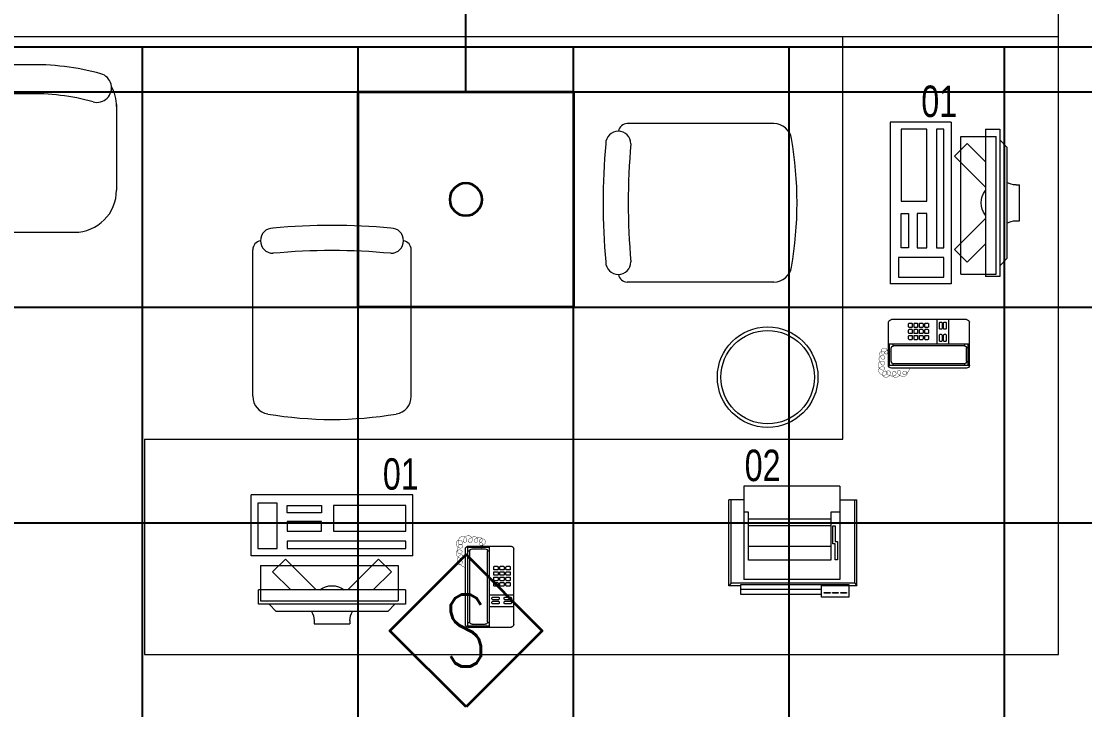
# Model space of a CAD drawing. Header units: inches. Extents: x -12418 to 57169, y -29325 to 19878.
# Drawn here: x 26662 to 29623, y -4720 to -2804 of the extents above; entities that cross this region are included whole.
import ezdxf
from ezdxf.enums import TextEntityAlignment as Align

# ---------------------------------------------------------------- set-up
doc = ezdxf.new("R2010")
doc.units = ezdxf.units.IN
doc.header["$LTSCALE"] = 25
doc.header["$MEASUREMENT"] = 0
doc.header["$PDMODE"] = 3
doc.layers.get('0').update_dxf_attribs({"color": 8})
doc.layers.get('Defpoints').update_dxf_attribs({"color": 8})
for name, color, linetype, lineweight in [('00-Ground Floor$0$72_EGR_EQP_TAG', 142, 'Continuous', 5), ('00-Ground Floor$0$LOADING', 253, 'Continuous', 5), ('00-Ground Floor$0$Walls', 251, 'Continuous', 5), ('E-DIM', 6, 'Continuous', 18), ('E-LITE-CIRC-NUMB', 6, 'Continuous', 25), ('E-LITE-CLNG', 150, 'Continuous', 35), ('E-LITE-CTRL', 6, 'Continuous', 25), ('F-ALRM-CLNG @ 100', 33, 'Continuous', 35)]:
    doc.layers.add(name, color=color, linetype=linetype, lineweight=lineweight)
doc.layers.add('00-Ground Floor$0$False Ceiling', color=251, linetype='Continuous')
doc.styles.add('00-Ground Floor$0$Standard', font='arial.ttf')
doc.styles.add('00-Ground Floor$0$X3G_ENTITY_257CFD', font='swisscl.ttf', dxfattribs={"height": 200})
doc.styles.add('DC_Simplex', font='SIMPLEX.shx', dxfattribs={"width": 0.7})
doc.styles.get("Standard").update_dxf_attribs({"font": 'arial.ttf'})
doc.dimstyles.get("Standard").update_dxf_attribs({"dimtxt": 150, "dimasz": 150, "dimexe": 0.18, "dimexo": 0.0625, "dimgap": 1, "dimtad": 1, "dimdec": 0, "dimlfac": 0.1, "dimzin": 0, "dimdsep": 46, "dimtxsty": 'Standard', "dimcen": 0.09, "dimclrd": 256, "dimclrt": 7, "dimadec": 0, "dimazin": 0, "dimtfac": 1, "dimtdec": 0, "dimtofl": 0, "dimtmove": 0, "dimatfit": 3, "dimfxl": 1, "dimtolj": 1, "dimtzin": 0, "dimarcsym": 0})

# ---------------------------------------------------------------- blocks, each defined once
blk = doc.blocks.new('00-Ground Floor$0$GF21021-P')
for p, q in [((-0.2207, 0.4756), (-0.2207, 0.0675)), ((0.2205, 0.4756), (0.2205, 0.0675))]:
    blk.add_line(p, q)
for centre, radius, start, end in [((-0.0001, -0.5295), 1.0695, 80.3671, 99.6329), ((-0.1707, 0.4756), 0.05, 99.6329, 180), ((0.1705, 0.4756), 0.05, 0, 80.3671), ((-0.1957, 0.0675), 0.025, 180, 261.4721), ((-0.1643, 0.0425), 0.0351, 90, 270), ((0, 1.8467), 1.7767, 264.6946, 275.3053), ((0.1641, 0.0425), 0.0351, 270, 90), ((0.1955, 0.0675), 0.025, 278.5279, 0), ((0, 1.8314), 1.8314, 264.8532, 275.147)]:
    blk.add_arc(centre, radius, start, end)
blk = doc.blocks.new('00-Ground Floor$0$DM20079-P')
at = {"color": 0}
for p, q in [((-0.0686, 0.217), (-0.0686, 0.008)), ((-0.0616, 0.225), (0.0594, 0.225)), ((-0.0616, 0.225), (-0.0616, 0)), ((-0.0616, 0.222), (-0.0016, 0.222)), ((-0.0616, 0.212), (-0.0565, 0.212)), ((-0.0566, 0.2105), (-0.0566, 0.0145)), ((-0.0496, 0.2175), (-0.0136, 0.2175)), ((-0.0068, 0.212), (-0.0016, 0.212)), ((-0.0066, 0.2105), (-0.0066, 0.0145)), ((-0.0016, 0.225), (-0.0016, 0)), ((0.0664, 0.217), (0.0664, 0.008)), ((-0.0016, 0.1675), (0.0664, 0.1675)), ((-0.0016, 0.135), (0.0664, 0.135)), ((-0.0616, 0.013), (-0.0565, 0.013)), ((-0.0616, 0.003), (-0.0016, 0.003)), ((-0.0594, 0), (0.0594, 0)), ((-0.0496, 0.0075), (-0.0136, 0.0075)), ((-0.0068, 0.013), (-0.0016, 0.013))]:
    blk.add_line(p, q, dxfattribs=at)
for points in [[(0.0074, 0.1605, 0.414214), (0.0054, 0.1585), (0.0054, 0.1555, 0.414214), (0.0074, 0.1535), (0.0234, 0.1535, 0.414214), (0.0254, 0.1555), (0.0254, 0.1585, 0.414214), (0.0234, 0.1605)], [(0.0234, 0.142, 0.414214), (0.0254, 0.144), (0.0254, 0.147, 0.414214), (0.0234, 0.149), (0.0074, 0.149, 0.414214), (0.0054, 0.147), (0.0054, 0.144, 0.414214), (0.0074, 0.142)], [(0.0574, 0.1535, 0.414214), (0.0594, 0.1555), (0.0594, 0.1585, 0.414214), (0.0574, 0.1605), (0.0414, 0.1605, 0.414214), (0.0394, 0.1585), (0.0394, 0.1555, 0.414214), (0.0414, 0.1535)], [(0.0574, 0.142, 0.414214), (0.0594, 0.144), (0.0594, 0.147, 0.414214), (0.0574, 0.149), (0.0414, 0.149, 0.414214), (0.0394, 0.147), (0.0394, 0.144, 0.414214), (0.0414, 0.142)], [(0.0104, 0.103, 0.414214), (0.0124, 0.101), (0.0204, 0.101, 0.414214), (0.0224, 0.103), (0.0224, 0.109, 0.414214), (0.0204, 0.111), (0.0124, 0.111, 0.414214), (0.0104, 0.109)], [(0.0104, 0.088, 0.414214), (0.0124, 0.086), (0.0204, 0.086, 0.414214), (0.0224, 0.088), (0.0224, 0.094, 0.414214), (0.0204, 0.096), (0.0124, 0.096, 0.414214), (0.0104, 0.094)], [(0.0274, 0.103, 0.414214), (0.0294, 0.101), (0.0374, 0.101, 0.414214), (0.0394, 0.103), (0.0394, 0.109, 0.414214), (0.0374, 0.111), (0.0294, 0.111, 0.414214), (0.0274, 0.109)], [(0.0274, 0.088, 0.414214), (0.0294, 0.086), (0.0374, 0.086, 0.414214), (0.0394, 0.088), (0.0394, 0.094, 0.414214), (0.0374, 0.096), (0.0294, 0.096, 0.414214), (0.0274, 0.094)], [(0.0444, 0.103, 0.414214), (0.0464, 0.101), (0.0544, 0.101, 0.414214), (0.0564, 0.103), (0.0564, 0.109, 0.414214), (0.0544, 0.111), (0.0464, 0.111, 0.414214), (0.0444, 0.109)], [(0.0444, 0.088, 0.414214), (0.0464, 0.086), (0.0544, 0.086, 0.414214), (0.0564, 0.088), (0.0564, 0.094, 0.414214), (0.0544, 0.096), (0.0464, 0.096, 0.414214), (0.0444, 0.094)], [(0.0104, 0.073, 0.414214), (0.0124, 0.071), (0.0204, 0.071, 0.414214), (0.0224, 0.073), (0.0224, 0.079, 0.414214), (0.0204, 0.081), (0.0124, 0.081, 0.414214), (0.0104, 0.079)], [(0.0104, 0.058, 0.414214), (0.0124, 0.056), (0.0204, 0.056, 0.414214), (0.0224, 0.058), (0.0224, 0.064, 0.414214), (0.0204, 0.066), (0.0124, 0.066, 0.414214), (0.0104, 0.064)], [(0.0274, 0.073, 0.414214), (0.0294, 0.071), (0.0374, 0.071, 0.414214), (0.0394, 0.073), (0.0394, 0.079, 0.414214), (0.0374, 0.081), (0.0294, 0.081, 0.414214), (0.0274, 0.079)], [(0.0274, 0.058, 0.414214), (0.0294, 0.056), (0.0374, 0.056, 0.414214), (0.0394, 0.058), (0.0394, 0.064, 0.414214), (0.0374, 0.066), (0.0294, 0.066, 0.414214), (0.0274, 0.064)], [(0.0444, 0.073, 0.414214), (0.0464, 0.071), (0.0544, 0.071, 0.414214), (0.0564, 0.073), (0.0564, 0.079, 0.414214), (0.0544, 0.081), (0.0464, 0.081, 0.414214), (0.0444, 0.079)], [(0.0444, 0.058, 0.414214), (0.0464, 0.056), (0.0544, 0.056, 0.414214), (0.0564, 0.058), (0.0564, 0.064, 0.414214), (0.0544, 0.066), (0.0464, 0.066, 0.414214), (0.0444, 0.064)]]:
    blk.add_lwpolyline(points, format="xyb", close=True, dxfattribs=at)
at = {"color": 0, "const_width": 0.001}
blk.add_lwpolyline([(-0.0686, 0.059, 0.184574), (-0.0861, 0.0478, 1.44364), (-0.0769, 0.0452, 0.837915), (-0.0907, 0.0465, 0.30536), (-0.0835, 0.0248, 1.584726), (-0.0815, 0.034, 0.253153), (-0.094, 0.0228, 0.874198), (-0.0776, 0.0142, 0.915253), (-0.0897, 0.0168, 0.223821), (-0.0874, -0.0011, 1.703343), (-0.0796, 0.005, 0.588962), (-0.0934, -0.0114, 0.717795), (-0.0769, -0.0108, 0.983104), (-0.0875, -0.0075, 0.326362), (-0.0815, -0.0259, 0.758716), (-0.0657, -0.0134, 0.906186), (-0.0743, -0.016, 0.189488), (-0.067, -0.0272, 0.7948), (-0.0506, -0.0127, 1.223996), (-0.0585, -0.0193, 0.072149), (-0.0473, -0.0259, 0.645886), (-0.0341, -0.0134, 1.366917), (-0.042, -0.0193, 0.078415), (-0.0315, -0.0246, 0.723006), (-0.0229, -0.0127, 1.105484), (-0.0289, -0.018, 0.327892), (-0.017, -0.0193, 0.446638), (-0.0144, -0.0068, 0.327263), (-0.0269, -0.0029, 1.240441), (-0.0229, -0.0094, 0.611307), (-0.0278, 0.0075)], format="xyb", dxfattribs=at)
at = {"color": 0}
for centre, radius, start, end in [((-0.0605, 0.217), 0.00813, 97.9633, 179.6649), ((-0.0496, 0.2105), 0.007, 90, 180), ((-0.0136, 0.2105), 0.007, 0, 90), ((0.0582, 0.217), 0.00813, 0.3351, 82.0367), ((-0.0605, 0.008), 0.00813, 180.3351, 277.9633), ((-0.0496, 0.0145), 0.007, 180, 270), ((-0.0136, 0.0145), 0.007, 270, 0), ((0.0582, 0.008), 0.00813, 277.9633, 359.6649)]:
    blk.add_arc(centre, radius, start, end, dxfattribs=at)
blk = doc.blocks.new('00-Ground Floor$0$ITCWLS1-P')
at = {"layer": '00-Ground Floor$0$LOADING'}
for p, q in [((-0.17, 0.45), (-0.17, 0)), ((-0.17, 0.45), (0, 0.45)), ((0, 0.45), (0, 0)), ((-0.2651, 0.43, 0), (-0.3051, 0.43, 0)), ((-0.3051, 0.43, 0), (-0.3051, 0.02, 0)), ((-0.2651, 0.43, 0), (-0.2651, 0.02, 0)), ((-0.1496, 0.4305), (-0.1291, 0.4305)), ((-0.1291, 0.4305), (-0.1291, 0.4089)), ((-0.3251, 0.38, 0), (-0.3051, 0.4, 0)), ((-0.197, 0.4094), (-0.295, 0.4094)), ((-0.295, 0.0264), (-0.295, 0.4094)), ((-0.197, 0.0264), (-0.197, 0.4094)), ((-0.3251, 0.38, 0), (-0.3251, 0.07, 0)), ((-0.3503, 0.275), (-0.3596, 0.275)), ((-0.3596, 0.175), (-0.3596, 0.275)), ((-0.3503, 0.175), (-0.3596, 0.175)), ((-0.3251, 0.07, 0), (-0.3051, 0.05, 0)), ((-0.3051, 0.02, 0), (-0.2651, 0.02, 0)), ((-0.197, 0.0264), (-0.295, 0.0264)), ((-0.17, 0), (0, 0))]:
    blk.add_line(p, q, dxfattribs=at)
at = {"layer": '00-Ground Floor$0$LOADING', "extrusion": (2.48281e-10, 3.18408e-10, -1)}
for p, q in [((-0.2651, 0.3395), (-0.2144, 0.3902)), ((-0.1791, 0.3548), (-0.2144, 0.3902)), ((-0.2651, 0.2688), (-0.1791, 0.3548))]:
    blk.add_line(p, q, dxfattribs=at)
at = {"layer": '00-Ground Floor$0$LOADING', "extrusion": (2.48281e-10, -3.18408e-10, -1)}
for p, q in [((-0.2651, 0.1812), (-0.1791, 0.0952)), ((-0.2651, 0.1105), (-0.2144, 0.0598)), ((-0.1791, 0.0952), (-0.2144, 0.0598))]:
    blk.add_line(p, q, dxfattribs=at)
at = {"layer": '00-Ground Floor$0$LOADING'}
for points in [[(-0.1291, 0.4089), (-0.1291, 0.1), (-0.1496, 0.1), (-0.1496, 0.4305)], [(-0.1496, 0.1), (-0.1496, 0.1), (-0.1496, 0.1), (-0.1496, 0.1), (-0.1496, 0.1), (-0.1496, 0.1), (-0.1496, 0.1), (-0.1496, 0.1), (-0.1496, 0.1)], [(-0.1496, 0.1), (-0.1496, 0.1), (-0.1496, 0.1), (-0.1496, 0.1), (-0.1496, 0.1), (-0.1496, 0.1), (-0.1496, 0.1), (-0.1496, 0.1), (-0.1496, 0.1), (-0.1496, 0.1), (-0.1496, 0.1), (-0.1496, 0.1), (-0.1496, 0.1), (-0.1496, 0.1), (-0.1496, 0.1), (-0.1496, 0.1), (-0.1496, 0.1), (-0.1496, 0.1)], [(-0.1496, 0.1), (-0.1496, 0.1), (-0.1496, 0.1), (-0.1496, 0.1), (-0.1496, 0.1), (-0.1496, 0.1), (-0.1496, 0.1), (-0.1496, 0.1), (-0.1496, 0.1), (-0.1496, 0.1)], [(-0.1496, 0.1), (-0.1496, 0.1), (-0.1496, 0.1), (-0.1496, 0.1), (-0.1496, 0.1), (-0.1496, 0.1), (-0.1496, 0.1)], [(-0.1496, 0.1), (-0.1496, 0.1), (-0.1496, 0.1), (-0.1496, 0.1), (-0.1496, 0.1), (-0.1496, 0.1), (-0.1496, 0.1), (-0.1496, 0.1), (-0.1496, 0.1), (-0.1496, 0.1)], [(-0.1496, 0.1), (-0.1496, 0.1), (-0.1496, 0.1), (-0.1496, 0.1), (-0.1496, 0.1), (-0.1496, 0.1), (-0.1496, 0.1), (-0.1496, 0.1), (-0.1496, 0.1), (-0.1496, 0.1), (-0.1496, 0.1), (-0.1496, 0.1), (-0.1496, 0.1), (-0.1496, 0.1), (-0.1496, 0.1)], [(-0.1496, 0.1), (-0.1496, 0.1), (-0.1496, 0.1), (-0.1496, 0.1), (-0.1496, 0.1), (-0.1496, 0.1), (-0.1496, 0.1), (-0.1496, 0.1), (-0.1496, 0.1), (-0.1496, 0.1)], [(-0.1496, 0.1), (-0.1496, 0.1), (-0.1496, 0.1), (-0.1496, 0.1), (-0.1496, 0.1), (-0.1496, 0.1), (-0.1496, 0.1), (-0.1496, 0.1), (-0.1496, 0.1), (-0.1496, 0.1)], [(-0.1496, 0.1), (-0.1496, 0.1), (-0.1496, 0.1), (-0.1496, 0.1), (-0.1496, 0.1), (-0.1496, 0.1), (-0.1496, 0.1), (-0.1496, 0.1), (-0.1496, 0.1), (-0.1496, 0.1), (-0.1496, 0.1), (-0.1496, 0.1), (-0.1496, 0.1), (-0.1496, 0.1), (-0.1496, 0.1), (-0.1496, 0.1), (-0.1496, 0.1), (-0.1496, 0.1), (-0.1496, 0.1), (-0.1496, 0.1), (-0.1496, 0.1), (-0.1496, 0.1), (-0.1496, 0.1), (-0.1496, 0.1), (-0.1496, 0.1), (-0.1496, 0.1), (-0.1496, 0.1), (-0.1496, 0.1), (-0.1496, 0.1), (-0.1496, 0.1), (-0.1496, 0.1), (-0.1496, 0.1), (-0.1496, 0.1), (-0.1496, 0.1), (-0.1496, 0.1), (-0.1496, 0.1), (-0.1496, 0.1), (-0.1496, 0.1), (-0.1496, 0.1), (-0.1496, 0.1), (-0.1496, 0.1), (-0.1496, 0.1), (-0.1496, 0.1), (-0.1496, 0.1), (-0.1496, 0.1), (-0.1496, 0.1), (-0.1496, 0.1), (-0.1496, 0.1), (-0.1496, 0.1), (-0.1496, 0.1), (-0.1496, 0.1), (-0.1496, 0.1), (-0.1496, 0.1), (-0.1496, 0.1)], [(-0.1496, 0.1), (-0.1496, 0.1), (-0.1496, 0.1), (-0.1496, 0.1), (-0.1496, 0.1), (-0.1496, 0.1), (-0.1496, 0.1), (-0.1496, 0.1), (-0.1496, 0.1), (-0.1496, 0.1), (-0.1496, 0.1), (-0.1496, 0.1), (-0.1496, 0.1), (-0.1496, 0.1), (-0.1496, 0.1), (-0.1496, 0.1), (-0.1496, 0.1), (-0.1496, 0.1), (-0.1496, 0.1), (-0.1496, 0.1), (-0.1496, 0.1), (-0.1496, 0.1), (-0.1496, 0.1), (-0.1496, 0.1), (-0.1496, 0.1), (-0.1496, 0.1), (-0.1496, 0.1), (-0.1496, 0.1), (-0.1496, 0.1), (-0.1496, 0.1), (-0.1496, 0.1), (-0.1496, 0.1), (-0.1496, 0.1), (-0.1496, 0.1), (-0.1496, 0.1), (-0.1496, 0.1), (-0.1496, 0.1), (-0.1496, 0.1), (-0.1496, 0.1), (-0.1496, 0.1), (-0.1496, 0.1), (-0.1496, 0.1), (-0.1496, 0.1), (-0.1496, 0.1), (-0.1496, 0.1), (-0.1496, 0.1), (-0.1496, 0.1), (-0.1496, 0.1), (-0.1496, 0.1), (-0.1496, 0.1), (-0.1496, 0.1), (-0.1496, 0.1), (-0.1496, 0.1), (-0.1496, 0.1), (-0.1496, 0.1), (-0.1496, 0.1), (-0.1496, 0.1), (-0.1496, 0.1), (-0.1496, 0.1), (-0.1496, 0.1), (-0.1496, 0.1), (-0.1496, 0.1), (-0.1496, 0.1), (-0.1496, 0.1), (-0.1496, 0.1), (-0.1496, 0.1), (-0.1496, 0.1), (-0.1496, 0.1), (-0.1496, 0.1), (-0.1496, 0.1), (-0.1496, 0.1), (-0.1496, 0.1), (-0.1496, 0.1), (-0.1496, 0.1), (-0.1496, 0.1), (-0.1496, 0.1), (-0.1496, 0.1), (-0.1496, 0.1), (-0.1496, 0.1), (-0.1496, 0.1), (-0.1496, 0.1), (-0.1496, 0.1), (-0.1496, 0.1), (-0.1496, 0.1), (-0.1496, 0.1), (-0.1496, 0.1), (-0.1496, 0.1), (-0.1496, 0.1), (-0.1496, 0.1)], [(-0.1496, 0.1), (-0.1496, 0.1), (-0.1496, 0.1), (-0.1496, 0.1), (-0.1496, 0.1), (-0.1496, 0.1), (-0.1496, 0.1), (-0.1496, 0.1), (-0.1496, 0.1), (-0.1496, 0.1), (-0.1496, 0.1), (-0.1496, 0.1)], [(-0.1496, 0.1), (-0.1496, 0.1), (-0.1496, 0.1), (-0.1496, 0.1), (-0.1496, 0.1), (-0.1496, 0.1), (-0.1496, 0.1)], [(-0.1496, 0.1), (-0.1496, 0.1), (-0.1496, 0.1), (-0.1496, 0.1), (-0.1496, 0.1), (-0.1496, 0.1), (-0.1496, 0.1), (-0.1496, 0.1), (-0.1496, 0.1), (-0.1496, 0.1), (-0.1496, 0.1), (-0.1496, 0.1), (-0.1496, 0.1), (-0.1496, 0.1), (-0.1496, 0.1), (-0.1496, 0.1), (-0.1496, 0.1)], [(-0.1496, 0.1), (-0.1496, 0.1), (-0.1496, 0.1), (-0.1496, 0.1), (-0.1496, 0.1), (-0.1496, 0.1), (-0.1496, 0.1), (-0.1496, 0.1), (-0.1496, 0.1), (-0.1496, 0.1), (-0.1496, 0.1), (-0.1496, 0.1), (-0.1496, 0.1), (-0.1496, 0.1), (-0.1496, 0.1), (-0.1496, 0.1), (-0.1496, 0.1), (-0.1496, 0.1), (-0.1496, 0.1), (-0.1496, 0.1), (-0.1496, 0.1), (-0.1496, 0.1), (-0.1496, 0.1), (-0.1496, 0.1), (-0.1496, 0.1), (-0.1496, 0.1), (-0.1496, 0.1), (-0.1496, 0.1), (-0.1496, 0.1), (-0.1496, 0.1), (-0.1496, 0.1), (-0.1496, 0.1), (-0.1496, 0.1), (-0.1496, 0.1), (-0.1496, 0.1), (-0.1496, 0.1), (-0.1496, 0.1), (-0.1496, 0.1), (-0.1496, 0.1), (-0.1496, 0.1), (-0.1496, 0.1), (-0.1496, 0.1), (-0.1496, 0.1), (-0.1496, 0.1), (-0.1496, 0.1), (-0.1496, 0.1), (-0.1496, 0.1), (-0.1496, 0.1), (-0.1496, 0.1), (-0.1496, 0.1), (-0.1496, 0.1), (-0.1496, 0.1), (-0.1496, 0.1), (-0.1496, 0.1), (-0.1496, 0.1), (-0.1496, 0.1), (-0.1496, 0.1), (-0.1496, 0.1), (-0.1496, 0.1), (-0.1496, 0.1), (-0.1496, 0.1), (-0.1496, 0.1), (-0.1496, 0.1), (-0.1496, 0.1), (-0.1496, 0.1), (-0.1496, 0.1), (-0.1496, 0.1), (-0.1496, 0.1), (-0.1496, 0.1), (-0.1496, 0.1), (-0.1496, 0.1), (-0.1496, 0.1), (-0.1496, 0.1), (-0.1496, 0.1), (-0.1496, 0.1), (-0.1496, 0.1), (-0.1496, 0.1), (-0.1496, 0.1), (-0.1496, 0.1), (-0.1496, 0.1), (-0.1496, 0.1), (-0.1496, 0.1), (-0.1496, 0.1), (-0.1496, 0.1), (-0.1496, 0.1), (-0.1496, 0.1), (-0.1496, 0.1), (-0.1496, 0.1), (-0.1496, 0.1), (-0.1496, 0.1), (-0.1496, 0.1), (-0.1496, 0.1), (-0.1496, 0.1), (-0.1496, 0.1), (-0.1496, 0.1), (-0.1496, 0.1), (-0.1496, 0.1), (-0.1496, 0.1), (-0.1496, 0.1), (-0.1496, 0.1), (-0.1496, 0.1), (-0.1496, 0.1), (-0.1496, 0.1), (-0.1496, 0.1), (-0.1496, 0.1), (-0.1496, 0.1), (-0.1496, 0.1), (-0.1496, 0.1), (-0.1496, 0.1), (-0.1496, 0.1), (-0.1496, 0.1)], [(-0.1496, 0.1), (-0.1496, 0.1), (-0.1496, 0.1), (-0.1496, 0.1), (-0.1496, 0.1), (-0.1496, 0.1), (-0.1496, 0.1), (-0.1496, 0.1)]]:
    blk.add_lwpolyline(points, dxfattribs=at)
for points in [[(-0.1019, 0.4305), (-0.0304, 0.4305), (-0.0304, 0.2294), (-0.1019, 0.2294)], [(-0.1019, 0.1954), (-0.0747, 0.1954), (-0.0747, 0.1), (-0.1019, 0.1)], [(-0.0304, 0.1954), (-0.0508, 0.1954), (-0.0508, 0.1), (-0.0304, 0.1)], [(-0.1496, 0.1), (-0.1496, 0.1), (-0.1496, 0.1), (-0.1496, 0.1), (-0.1496, 0.1), (-0.1496, 0.1), (-0.1496, 0.1), (-0.1496, 0.1), (-0.1496, 0.1), (-0.1496, 0.1), (-0.1496, 0.1), (-0.1496, 0.1), (-0.1496, 0.1), (-0.1496, 0.1), (-0.1496, 0.1), (-0.1496, 0.1), (-0.1496, 0.1), (-0.1496, 0.1), (-0.1496, 0.1), (-0.1496, 0.1), (-0.1496, 0.1), (-0.1496, 0.1), (-0.1496, 0.1), (-0.1496, 0.1), (-0.1496, 0.1), (-0.1496, 0.1), (-0.1496, 0.1), (-0.1496, 0.1), (-0.1496, 0.1), (-0.1496, 0.1), (-0.1496, 0.1), (-0.1496, 0.1), (-0.1496, 0.1), (-0.1496, 0.1), (-0.1496, 0.1), (-0.1496, 0.1), (-0.1496, 0.1), (-0.1496, 0.1), (-0.1496, 0.1), (-0.1496, 0.1), (-0.1496, 0.1), (-0.1496, 0.1), (-0.1496, 0.1), (-0.1496, 0.1), (-0.1496, 0.1), (-0.1496, 0.1), (-0.1496, 0.1), (-0.1496, 0.1), (-0.1496, 0.1), (-0.1496, 0.1), (-0.1496, 0.1), (-0.1496, 0.1), (-0.1496, 0.1), (-0.1496, 0.1), (-0.1496, 0.1), (-0.1496, 0.1), (-0.1496, 0.1), (-0.1496, 0.1), (-0.1496, 0.1), (-0.1496, 0.1), (-0.1496, 0.1), (-0.1496, 0.1), (-0.1496, 0.1), (-0.1496, 0.1), (-0.1496, 0.1), (-0.1496, 0.1), (-0.1496, 0.1), (-0.1496, 0.1), (-0.1496, 0.1), (-0.1496, 0.1), (-0.1496, 0.1), (-0.1496, 0.1), (-0.1496, 0.1), (-0.1496, 0.1), (-0.1496, 0.1), (-0.1496, 0.1), (-0.1496, 0.1), (-0.1496, 0.1), (-0.1496, 0.1), (-0.1496, 0.1), (-0.1496, 0.1), (-0.1496, 0.1), (-0.1496, 0.1), (-0.1496, 0.1), (-0.1496, 0.1), (-0.1496, 0.1), (-0.1496, 0.1), (-0.1496, 0.1), (-0.1496, 0.1), (-0.1496, 0.1), (-0.1496, 0.1), (-0.1496, 0.1), (-0.1496, 0.1), (-0.1496, 0.1), (-0.1496, 0.1), (-0.1496, 0.1), (-0.1496, 0.1), (-0.1496, 0.1), (-0.1496, 0.1), (-0.1496, 0.1), (-0.1496, 0.1), (-0.1496, 0.1), (-0.1496, 0.1), (-0.1496, 0.1), (-0.1496, 0.1), (-0.1496, 0.1), (-0.1496, 0.1), (-0.1496, 0.1), (-0.1496, 0.1), (-0.1496, 0.1), (-0.1496, 0.1), (-0.1496, 0.1), (-0.1496, 0.1), (-0.1496, 0.1), (-0.1496, 0.1), (-0.1496, 0.1), (-0.1496, 0.1), (-0.1496, 0.1), (-0.1496, 0.1), (-0.1496, 0.1), (-0.1496, 0.1), (-0.1496, 0.1), (-0.1496, 0.1), (-0.1496, 0.1), (-0.1496, 0.1), (-0.1496, 0.1), (-0.1496, 0.1), (-0.1496, 0.1), (-0.1496, 0.1), (-0.1496, 0.1), (-0.1496, 0.1), (-0.1496, 0.1), (-0.1496, 0.1), (-0.1496, 0.1), (-0.1496, 0.1), (-0.1496, 0.1), (-0.1496, 0.1), (-0.1496, 0.1), (-0.1496, 0.1), (-0.1496, 0.1), (-0.1496, 0.1), (-0.1496, 0.1), (-0.1496, 0.1), (-0.1496, 0.1), (-0.1496, 0.1), (-0.1496, 0.1), (-0.1496, 0.1), (-0.1496, 0.1), (-0.1496, 0.1), (-0.1496, 0.1), (-0.1496, 0.1), (-0.1496, 0.1), (-0.1496, 0.1), (-0.1496, 0.1), (-0.1496, 0.1), (-0.1496, 0.1), (-0.1496, 0.1), (-0.1496, 0.1), (-0.1496, 0.1), (-0.1496, 0.1), (-0.1496, 0.1), (-0.1496, 0.1), (-0.1496, 0.1), (-0.1496, 0.1), (-0.1496, 0.1), (-0.1496, 0.1), (-0.1496, 0.1), (-0.1496, 0.1), (-0.1496, 0.1), (-0.1496, 0.1), (-0.1496, 0.1), (-0.1496, 0.1), (-0.1496, 0.1), (-0.1496, 0.1), (-0.1496, 0.1), (-0.1496, 0.1), (-0.1496, 0.1), (-0.1496, 0.1), (-0.1496, 0.1), (-0.1496, 0.1), (-0.1496, 0.1), (-0.1496, 0.1), (-0.1496, 0.1), (-0.1496, 0.1), (-0.1496, 0.1), (-0.1496, 0.1), (-0.1496, 0.1), (-0.1496, 0.1), (-0.1496, 0.1), (-0.1496, 0.1), (-0.1496, 0.1), (-0.1496, 0.1), (-0.1496, 0.1), (-0.1496, 0.1), (-0.1496, 0.1), (-0.1496, 0.1), (-0.1496, 0.1), (-0.1496, 0.1), (-0.1496, 0.1), (-0.1496, 0.1), (-0.1496, 0.1), (-0.1496, 0.1), (-0.1496, 0.1), (-0.1496, 0.1), (-0.1496, 0.1), (-0.1496, 0.1), (-0.1496, 0.1), (-0.1496, 0.1), (-0.1496, 0.1), (-0.1496, 0.1), (-0.1496, 0.1), (-0.1496, 0.1), (-0.1496, 0.1), (-0.1496, 0.1), (-0.1496, 0.1), (-0.1496, 0.1), (-0.1496, 0.1), (-0.1496, 0.1), (-0.1496, 0.1), (-0.1496, 0.1), (-0.1496, 0.1), (-0.1496, 0.1), (-0.1496, 0.1), (-0.1496, 0.1), (-0.1496, 0.1), (-0.1496, 0.1), (-0.1496, 0.1), (-0.1496, 0.1), (-0.1496, 0.1), (-0.1496, 0.1), (-0.1496, 0.1), (-0.1496, 0.1), (-0.1496, 0.1), (-0.1496, 0.1), (-0.1496, 0.1), (-0.1496, 0.1), (-0.1496, 0.1), (-0.1496, 0.1), (-0.1496, 0.1), (-0.1496, 0.1), (-0.1496, 0.1), (-0.1496, 0.1), (-0.1496, 0.1), (-0.1496, 0.1), (-0.1496, 0.1), (-0.1496, 0.1), (-0.1496, 0.1), (-0.1496, 0.1), (-0.1496, 0.1), (-0.1496, 0.1), (-0.1496, 0.1), (-0.1496, 0.1), (-0.1496, 0.1), (-0.1496, 0.1), (-0.1496, 0.1), (-0.1496, 0.1), (-0.1496, 0.1), (-0.1496, 0.1), (-0.1496, 0.1), (-0.1496, 0.1), (-0.1496, 0.1), (-0.1496, 0.1), (-0.1496, 0.1), (-0.1496, 0.1), (-0.1496, 0.1), (-0.1496, 0.1), (-0.1496, 0.1), (-0.1496, 0.1), (-0.1496, 0.1), (-0.1496, 0.1), (-0.1496, 0.1), (-0.1496, 0.1), (-0.1496, 0.1), (-0.1496, 0.1), (-0.1496, 0.1), (-0.1496, 0.1), (-0.1496, 0.1)], [(-0.1496, 0.1), (-0.1496, 0.1), (-0.1496, 0.1), (-0.1496, 0.1), (-0.1496, 0.1), (-0.1496, 0.1), (-0.1496, 0.1), (-0.1496, 0.1), (-0.1496, 0.1), (-0.1496, 0.1), (-0.1496, 0.1), (-0.1496, 0.1), (-0.1496, 0.1), (-0.1496, 0.1), (-0.1496, 0.1), (-0.1496, 0.1), (-0.1496, 0.1), (-0.1496, 0.1), (-0.1496, 0.1), (-0.1496, 0.1), (-0.1496, 0.1), (-0.1496, 0.1), (-0.1496, 0.1), (-0.1496, 0.1), (-0.1496, 0.1), (-0.1496, 0.1), (-0.1496, 0.1), (-0.1496, 0.1), (-0.1496, 0.1), (-0.1496, 0.1), (-0.1496, 0.1), (-0.1496, 0.1), (-0.1496, 0.1), (-0.1496, 0.1), (-0.1496, 0.1), (-0.1496, 0.1), (-0.1496, 0.1), (-0.1496, 0.1), (-0.1496, 0.1), (-0.1496, 0.1), (-0.1496, 0.1), (-0.1496, 0.1), (-0.1496, 0.1), (-0.1496, 0.1), (-0.1496, 0.1), (-0.1496, 0.1), (-0.1496, 0.1), (-0.1496, 0.1), (-0.1496, 0.1), (-0.1496, 0.1), (-0.1496, 0.1), (-0.1496, 0.1), (-0.1496, 0.1), (-0.1496, 0.1), (-0.1496, 0.1), (-0.1496, 0.1), (-0.1496, 0.1), (-0.1496, 0.1), (-0.1496, 0.1), (-0.1496, 0.1), (-0.1496, 0.1), (-0.1496, 0.1), (-0.1496, 0.1), (-0.1496, 0.1), (-0.1496, 0.1), (-0.1496, 0.1), (-0.1496, 0.1), (-0.1496, 0.1), (-0.1496, 0.1), (-0.1496, 0.1), (-0.1496, 0.1), (-0.1496, 0.1), (-0.1496, 0.1), (-0.1496, 0.1), (-0.1496, 0.1), (-0.1496, 0.1), (-0.1496, 0.1), (-0.1496, 0.1), (-0.1496, 0.1), (-0.1496, 0.1), (-0.1496, 0.1), (-0.1496, 0.1), (-0.1496, 0.1), (-0.1496, 0.1), (-0.1496, 0.1), (-0.1496, 0.1), (-0.1496, 0.1), (-0.1496, 0.1), (-0.1496, 0.1), (-0.1496, 0.1), (-0.1496, 0.1), (-0.1496, 0.1), (-0.1496, 0.1), (-0.1496, 0.1), (-0.1496, 0.1), (-0.1496, 0.1), (-0.1496, 0.1), (-0.1496, 0.1), (-0.1496, 0.1), (-0.1496, 0.1), (-0.1496, 0.1), (-0.1496, 0.1), (-0.1496, 0.1), (-0.1496, 0.1), (-0.1496, 0.1), (-0.1496, 0.1), (-0.1496, 0.1), (-0.1496, 0.1), (-0.1496, 0.1), (-0.1496, 0.1), (-0.1496, 0.1), (-0.1496, 0.1), (-0.1496, 0.1), (-0.1496, 0.1), (-0.1496, 0.1), (-0.1496, 0.1), (-0.1496, 0.1), (-0.1496, 0.1), (-0.1496, 0.1), (-0.1496, 0.1), (-0.1496, 0.1), (-0.1496, 0.1), (-0.1496, 0.1), (-0.1496, 0.1), (-0.1496, 0.1), (-0.1496, 0.1), (-0.1496, 0.1), (-0.1496, 0.1), (-0.1496, 0.1), (-0.1496, 0.1), (-0.1496, 0.1), (-0.1496, 0.1), (-0.1496, 0.1), (-0.1496, 0.1), (-0.1496, 0.1), (-0.1496, 0.1), (-0.1496, 0.1), (-0.1496, 0.1), (-0.1496, 0.1), (-0.1496, 0.1), (-0.1496, 0.1), (-0.1496, 0.1), (-0.1496, 0.1), (-0.1496, 0.1), (-0.1496, 0.1), (-0.1496, 0.1), (-0.1496, 0.1), (-0.1496, 0.1), (-0.1496, 0.1), (-0.1496, 0.1), (-0.1496, 0.1), (-0.1496, 0.1), (-0.1496, 0.1), (-0.1496, 0.1), (-0.1496, 0.1), (-0.1496, 0.1), (-0.1496, 0.1), (-0.1496, 0.1), (-0.1496, 0.1), (-0.1496, 0.1), (-0.1496, 0.1), (-0.1496, 0.1), (-0.1496, 0.1), (-0.1496, 0.1), (-0.1496, 0.1), (-0.1496, 0.1), (-0.1496, 0.1), (-0.1496, 0.1), (-0.1496, 0.1), (-0.1496, 0.1), (-0.1496, 0.1), (-0.1496, 0.1), (-0.1496, 0.1), (-0.1496, 0.1), (-0.1496, 0.1), (-0.1496, 0.1), (-0.1496, 0.1), (-0.1496, 0.1), (-0.1496, 0.1), (-0.1496, 0.1), (-0.1496, 0.1), (-0.1496, 0.1), (-0.1496, 0.1), (-0.1496, 0.1), (-0.1496, 0.1), (-0.1496, 0.1), (-0.1496, 0.1), (-0.1496, 0.1), (-0.1496, 0.1), (-0.1496, 0.1), (-0.1496, 0.1), (-0.1496, 0.1), (-0.1496, 0.1), (-0.1496, 0.1), (-0.1496, 0.1), (-0.1496, 0.1), (-0.1496, 0.1), (-0.1496, 0.1), (-0.1496, 0.1), (-0.1496, 0.1), (-0.1496, 0.1), (-0.1496, 0.1), (-0.1496, 0.1), (-0.1496, 0.1), (-0.1496, 0.1), (-0.1496, 0.1), (-0.1496, 0.1), (-0.1496, 0.1), (-0.1496, 0.1), (-0.1496, 0.1), (-0.1496, 0.1), (-0.1496, 0.1), (-0.1496, 0.1), (-0.1496, 0.1)], [(-0.1496, 0.1), (-0.1496, 0.1), (-0.1496, 0.1), (-0.1496, 0.1), (-0.1496, 0.1), (-0.1496, 0.1), (-0.1496, 0.1), (-0.1496, 0.1), (-0.1496, 0.1), (-0.1496, 0.1), (-0.1496, 0.1), (-0.1496, 0.1), (-0.1496, 0.1), (-0.1496, 0.1), (-0.1496, 0.1), (-0.1496, 0.1), (-0.1496, 0.1), (-0.1496, 0.1), (-0.1496, 0.1), (-0.1496, 0.1), (-0.1496, 0.1), (-0.1496, 0.1), (-0.1496, 0.1), (-0.1496, 0.1), (-0.1496, 0.1), (-0.1496, 0.1), (-0.1496, 0.1), (-0.1496, 0.1), (-0.1496, 0.1), (-0.1496, 0.1), (-0.1496, 0.1), (-0.1496, 0.1), (-0.1496, 0.1), (-0.1496, 0.1), (-0.1496, 0.1), (-0.1496, 0.1), (-0.1496, 0.1), (-0.1496, 0.1), (-0.1496, 0.1), (-0.1496, 0.1), (-0.1496, 0.1), (-0.1496, 0.1), (-0.1496, 0.1), (-0.1496, 0.1), (-0.1496, 0.1), (-0.1496, 0.1), (-0.1496, 0.1), (-0.1496, 0.1), (-0.1496, 0.1), (-0.1496, 0.1), (-0.1496, 0.1), (-0.1496, 0.1), (-0.1496, 0.1), (-0.1496, 0.1), (-0.1496, 0.1), (-0.1496, 0.1), (-0.1496, 0.1), (-0.1496, 0.1), (-0.1496, 0.1), (-0.1496, 0.1), (-0.1496, 0.1), (-0.1496, 0.1), (-0.1496, 0.1), (-0.1496, 0.1), (-0.1496, 0.1), (-0.1496, 0.1), (-0.1496, 0.1), (-0.1496, 0.1), (-0.1496, 0.1), (-0.1496, 0.1), (-0.1496, 0.1), (-0.1496, 0.1), (-0.1496, 0.1), (-0.1496, 0.1), (-0.1496, 0.1), (-0.1496, 0.1), (-0.1496, 0.1), (-0.1496, 0.1), (-0.1496, 0.1), (-0.1496, 0.1), (-0.1496, 0.1), (-0.1496, 0.1), (-0.1496, 0.1), (-0.1496, 0.1), (-0.1496, 0.1), (-0.1496, 0.1), (-0.1496, 0.1), (-0.1496, 0.1), (-0.1496, 0.1), (-0.1496, 0.1), (-0.1496, 0.1), (-0.1496, 0.1), (-0.1496, 0.1), (-0.1496, 0.1), (-0.1496, 0.1), (-0.1496, 0.1), (-0.1496, 0.1), (-0.1496, 0.1), (-0.1496, 0.1), (-0.1496, 0.1), (-0.1496, 0.1), (-0.1496, 0.1), (-0.1496, 0.1), (-0.1496, 0.1), (-0.1496, 0.1), (-0.1496, 0.1), (-0.1496, 0.1), (-0.1496, 0.1), (-0.1496, 0.1), (-0.1496, 0.1), (-0.1496, 0.1), (-0.1496, 0.1), (-0.1496, 0.1), (-0.1496, 0.1), (-0.1496, 0.1), (-0.1496, 0.1), (-0.1496, 0.1), (-0.1496, 0.1), (-0.1496, 0.1), (-0.1496, 0.1), (-0.1496, 0.1), (-0.1496, 0.1), (-0.1496, 0.1), (-0.1496, 0.1), (-0.1496, 0.1), (-0.1496, 0.1), (-0.1496, 0.1), (-0.1496, 0.1), (-0.1496, 0.1), (-0.1496, 0.1), (-0.1496, 0.1), (-0.1496, 0.1), (-0.1496, 0.1), (-0.1496, 0.1), (-0.1496, 0.1), (-0.1496, 0.1), (-0.1496, 0.1), (-0.1496, 0.1), (-0.1496, 0.1), (-0.1496, 0.1), (-0.1496, 0.1), (-0.1496, 0.1), (-0.1496, 0.1), (-0.1496, 0.1), (-0.1496, 0.1), (-0.1496, 0.1), (-0.1496, 0.1), (-0.1496, 0.1), (-0.1496, 0.1), (-0.1496, 0.1), (-0.1496, 0.1), (-0.1496, 0.1), (-0.1496, 0.1), (-0.1496, 0.1), (-0.1496, 0.1), (-0.1496, 0.1), (-0.1496, 0.1), (-0.1496, 0.1), (-0.1496, 0.1), (-0.1496, 0.1), (-0.1496, 0.1), (-0.1496, 0.1), (-0.1496, 0.1), (-0.1496, 0.1), (-0.1496, 0.1), (-0.1496, 0.1), (-0.1496, 0.1), (-0.1496, 0.1), (-0.1496, 0.1), (-0.1496, 0.1), (-0.1496, 0.1), (-0.1496, 0.1), (-0.1496, 0.1), (-0.1496, 0.1), (-0.1496, 0.1), (-0.1496, 0.1), (-0.1496, 0.1), (-0.1496, 0.1), (-0.1496, 0.1), (-0.1496, 0.1), (-0.1496, 0.1), (-0.1496, 0.1), (-0.1496, 0.1), (-0.1496, 0.1), (-0.1496, 0.1), (-0.1496, 0.1), (-0.1496, 0.1), (-0.1496, 0.1), (-0.1496, 0.1), (-0.1496, 0.1), (-0.1496, 0.1), (-0.1496, 0.1), (-0.1496, 0.1), (-0.1496, 0.1), (-0.1496, 0.1), (-0.1496, 0.1), (-0.1496, 0.1), (-0.1496, 0.1), (-0.1496, 0.1), (-0.1496, 0.1), (-0.1496, 0.1), (-0.1496, 0.1), (-0.1496, 0.1), (-0.1496, 0.1), (-0.1496, 0.1), (-0.1496, 0.1), (-0.1496, 0.1), (-0.1496, 0.1), (-0.1496, 0.1), (-0.1496, 0.1), (-0.1496, 0.1), (-0.1496, 0.1), (-0.1496, 0.1), (-0.1496, 0.1), (-0.1496, 0.1), (-0.1496, 0.1), (-0.1496, 0.1), (-0.1496, 0.1), (-0.1496, 0.1)], [(-0.1496, 0.0727), (-0.0236, 0.0727), (-0.0236, 0.0182), (-0.1496, 0.0182)]]:
    blk.add_lwpolyline(points, close=True, dxfattribs=at)
for centre, radius, start, end in [((-0.3503, 0.325), 0.05, 270, 300.3093), ((-0.3089, 0.225), 0.0556, 321.9431, 38.0569), ((-0.3503, 0.125), 0.05, 59.6907, 90)]:
    blk.add_arc(centre, radius, start, end, dxfattribs=at)
blk = doc.blocks.new('00-Ground Floor$0$WM00001-P')
at = {"layer": '00-Ground Floor$0$LOADING'}
for radius in [0.14, 0.13]:
    blk.add_circle((0, 0), radius, dxfattribs=at)
blk = doc.blocks.new('00-Ground Floor$0$3 seats beam chair')
at = {"layer": '00-Ground Floor$0$LOADING', "ltscale": 20}
for p, q in [((-740534, -1008988.2), (-740317.9, -1008988.2)), ((-740534, -1008988.2), (-740295.5, -1008988.2)), ((-740178.3, -1009367.9), (-740178.3, -1009105.4)), ((-740534, -1009485), (-740295.5, -1009485)), ((-740511, -1009485), (-740511, -1009602.9)), ((-740474.9, -1009485), (-740474.9, -1009602.9)), ((-740325, -1009485), (-740325, -1009602.9)), ((-740290.3, -1009484.9), (-740290.3, -1009602.9)), ((-740534, -1009602.8), (-740295.5, -1009602.8)), ((-740178.3, -1009720), (-740178.3, -1009982.5)), ((-740534, -1010099.7), (-740295.5, -1010099.7)), ((-740534, -1010099.7), (-740317.9, -1010099.7)), ((-740512.3, -1010099.6), (-740512.3, -1010212.3)), ((-740476.2, -1010099.6), (-740476.2, -1010212.3)), ((-740326.3, -1010099.6), (-740326.3, -1010212.3)), ((-740291.5, -1010099.6), (-740291.5, -1010212.4)), ((-740535.3, -1010212.3), (-740319.1, -1010212.3)), ((-740535.3, -1010212.3), (-740296.7, -1010212.3)), ((-740179.5, -1010592), (-740179.5, -1010329.5)), ((-740535.3, -1010709.2), (-740296.7, -1010709.2)), ((-740512.3, -1010821.9), (-740512.3, -1010709.2)), ((-740476.2, -1010821.9), (-740476.2, -1010709.2)), ((-740326.3, -1010821.9), (-740326.3, -1010709.2)), ((-740291.5, -1010821.9), (-740291.5, -1010709.1)), ((-740534, -1010821.8), (-740295.5, -1010821.8)), ((-740534, -1010821.8), (-740317.9, -1010821.8)), ((-740178.3, -1011201.5), (-740178.3, -1010939)), ((-740534, -1011318.7), (-740295.5, -1011318.7))]:
    blk.add_line(p, q, dxfattribs=at)
for centre, radius, start, end in [((-740580.4, -1009042.7), 40.5, 344.361, 164.361), ((-740528.8, -1009105.4), 117.2, 90, 118.9699), ((-740295.5, -1009105.4), 117.2, 0, 90), ((-739957.4, -1009217.1), 687.4, 164.361, 181.6247), ((-739957.4, -1009217.1), 606.4, 164.361, 181.8419), ((-739957.4, -1009256.1), 687.4, 178.3753, 195.639), ((-739957.4, -1009256.1), 606.4, 178.1581, 195.639), ((-740295.5, -1009367.9), 117.2, 270, 0), ((-740580.4, -1009430.5), 40.5, 195.639, 15.639), ((-740528.8, -1009367.9), 117.2, 241.0301, 270), ((-740528.8, -1009720), 117.2, 90, 118.9699), ((-740295.5, -1009720), 117.2, 0, 90), ((-740580.4, -1009657.4), 40.5, 344.361, 164.361), ((-739957.4, -1009831.8), 687.4, 164.361, 181.6247), ((-739957.4, -1009831.8), 606.4, 164.361, 181.8419), ((-739957.4, -1009870.8), 687.4, 178.3753, 195.639), ((-739957.4, -1009870.8), 606.4, 178.1581, 195.639), ((-740295.5, -1009982.5), 117.2, 270, 0), ((-740580.4, -1010045.1), 40.5, 195.639, 15.639), ((-740528.8, -1009982.5), 117.2, 241.0301, 270), ((-740581.6, -1010266.9), 40.5, 344.361, 164.361), ((-740530.1, -1010329.5), 117.2, 90, 118.9699), ((-740296.7, -1010329.5), 117.2, 0, 90), ((-739958.7, -1010441.3), 687.4, 164.361, 181.6247), ((-739958.7, -1010441.3), 606.4, 164.361, 181.8419), ((-739958.7, -1010480.3), 687.4, 178.3753, 195.639), ((-739958.7, -1010480.3), 606.4, 178.1581, 195.639), ((-740296.7, -1010592), 117.2, 270, 0), ((-740581.6, -1010654.6), 40.5, 195.639, 15.639), ((-740530.1, -1010592), 117.2, 241.0301, 270), ((-740580.4, -1010876.4), 40.5, 344.361, 164.361), ((-740528.8, -1010939), 117.2, 90, 118.9699), ((-740295.5, -1010939), 117.2, 0, 90), ((-739957.4, -1011050.8), 687.4, 164.361, 181.6247), ((-739957.4, -1011050.8), 606.4, 164.361, 181.8419), ((-739957.4, -1011089.8), 687.4, 178.3753, 195.639), ((-739957.4, -1011089.8), 606.4, 178.1581, 195.639), ((-740295.5, -1011201.5), 117.2, 270, 0), ((-740580.4, -1011264.1), 40.5, 195.639, 15.639), ((-740528.8, -1011201.5), 117.2, 241.0301, 270)]:
    blk.add_arc(centre, radius, start, end, dxfattribs=at)
at = {"layer": '00-Ground Floor$0$LOADING', "ltscale": 10, "style": '00-Ground Floor$0$Standard'}
blk.add_attdef('NMF0003', text='', height=50, dxfattribs=at).set_placement((-740377, -1009031.1), align=Align.TOP_CENTER)
blk = doc.blocks.new('00-Ground Floor$0$ITPPLT2C-P')
at = {"color": 0}
for p, q in [((0.0229, 0.0318), (0.2618, 0.0318)), ((0.0304, 0.0256), (0.0229, 0.0318)), ((0.0229, 0), (0.0229, 0.0318)), ((0.2618, -0.0096), (0.2618, 0.0318)), ((0, 0), (0, -0.2262)), ((0.0252, 0), (0, 0)), ((0.0139, 0), (0.0139, -0.2262)), ((0.0252, 0), (0.0139, 0)), ((0.0252, -0.2262), (0.0252, 0)), ((0.0304, -0.3182), (0.0304, 0.0256)), ((0.0304, 0.0256), (0.2618, 0.0256)), ((0.0401, -0.2769), (0.0401, -0.0096)), ((0.3, -0.0096), (0.0401, -0.0096)), ((0.0939, -0.2515), (0.0939, -0.0222)), ((0.0939, -0.0222), (0.2274, -0.0222)), ((0.1321, -0.2515), (0.1321, -0.0222)), ((0.1894, -0.2515), (0.1894, -0.0222)), ((0.2082, -0.2515), (0.2082, -0.0222)), ((0.2274, -0.0222), (0.2274, -0.0096)), ((0.3, -0.2769), (0.3, -0.0096)), ((-0.0091, -0.2262), (0.0267, -0.2262)), ((-0.0091, -0.3023), (-0.0091, -0.2262)), ((-0.0087, -0.2262), (0.0236, -0.2262)), ((-0.0087, -0.3023), (-0.0087, -0.2262)), ((0, -0.2262), (0.0252, -0.2262)), ((0.0023, -0.2495), (0.0023, -0.2334)), ((0.0023, -0.2334), (0.0045, -0.2334)), ((0.0045, -0.2334), (0.0045, -0.2495)), ((0.0139, -0.2262), (0.0252, -0.2262)), ((0.0236, -0.2262), (0.0236, -0.3023)), ((0.0267, -0.2262), (0.0267, -0.3023)), ((0.0045, -0.2495), (0.0023, -0.2495)), ((0.0023, -0.2721), (0.0023, -0.2562)), ((0.0023, -0.2562), (0.0045, -0.2562)), ((0.0045, -0.2562), (0.0045, -0.2721)), ((0.2274, -0.2515), (0.0939, -0.2515)), ((0.0947, -0.2701), (0.0947, -0.2641)), ((0.0947, -0.2641), (0.1395, -0.2641)), ((0.1395, -0.2575), (0.19, -0.2575)), ((0.1395, -0.2641), (0.1395, -0.2575)), ((0.19, -0.2641), (0.1457, -0.2641)), ((0.1457, -0.2641), (0.1457, -0.2701)), ((0.19, -0.2575), (0.19, -0.2641)), ((0.2274, -0.2769), (0.2274, -0.2515)), ((0.0045, -0.2721), (0.0023, -0.2721)), ((0.0023, -0.295), (0.0023, -0.2793)), ((0.0023, -0.2793), (0.0045, -0.2793)), ((0.0045, -0.295), (0.0023, -0.295)), ((0.0045, -0.2793), (0.0045, -0.295)), ((0.3, -0.2769), (0.0401, -0.2769)), ((0.1457, -0.2701), (0.0947, -0.2701)), ((0.2618, -0.2769), (0.2618, -0.3246)), ((0.0267, -0.3023), (-0.0091, -0.3023)), ((0.0236, -0.3023), (-0.0087, -0.3023)), ((0.0229, -0.3246), (0.0229, -0.3023)), ((0.0304, -0.3182), (0.0229, -0.3246)), ((0.0229, -0.3246), (0.2618, -0.3246)), ((0.0304, -0.3182), (0.2618, -0.3182))]:
    blk.add_line(p, q, dxfattribs=at)
blk = doc.blocks.new('00-Ground Floor$0$A$Ce9e1c4c3')
at = {"layer": '00-Ground Floor$0$False Ceiling', "color": 254}
blk.add_line((-68650.5, -2875.8, 0), (-76050.5, -2875.8, 0), dxfattribs=at)
at = {"layer": '00-Ground Floor$0$False Ceiling', "color": 254, "linetype": 'Continuous'}
for p, q in [((-73000, -6347.4), (-73000, -2875.8)), ((-72400, -6347.4), (-72400, -2875.8)), ((-71800, -6347.4), (-71800, -2875.8)), ((-71200, -6347.4), (-71200, -2875.8)), ((-70600, -6347.4), (-70600, -2875.8)), ((-76050.5, -3000), (-68650.5, -3000)), ((-76050.5, -3600), (-68650.5, -3600)), ((-76050.5, -4200), (-68650.5, -4200))]:
    blk.add_line(p, q, dxfattribs=at)
blk = doc.blocks.new('00-Ground Floor')
at = {"layer": '00-Ground Floor$0$LOADING', "linetype": 'Continuous'}
for p, q in [((28949.5, -3966.9, 0), (28949.5, -2847.4, 0)), ((29549.5, -4566.9, 0), (29549.5, -2847.4, 0)), ((27005.5, -3966.9, 0), (28949.5, -3966.9, 0)), ((27005.5, -3966.9, 0), (27005.5, -4566.9, 0)), ((27005.5, -4566.9, 0), (29549.5, -4566.9, 0))]:
    blk.add_line(p, q, dxfattribs=at)
at = {"layer": '00-Ground Floor$0$Walls'}
for q in [(29549.5, -2747.4, 0), (23949.5, -2847.4, 0)]:
    blk.add_line((29549.5, -2847.4, 0), q, dxfattribs=at)
at = {"layer": '00-Ground Floor$0$False Ceiling', "color": 254}
blk.add_blockref('00-Ground Floor$0$A$Ce9e1c4c3', (100000, 0), dxfattribs=at)
at = {"layer": '00-Ground Floor$0$LOADING', "rotation": 270}
blk.add_blockref('00-Ground Floor$0$3 seats beam chair', (1035915.6, -743569.6, 0), dxfattribs=at)
at = {"layer": '00-Ground Floor$0$LOADING', "yscale": 1000, "zscale": 1000}
for name, p, xscale, rotation in [('00-Ground Floor$0$GF21021-P', (28281.9, -3309.5), 1000, 270), ('00-Ground Floor$0$ITCWLS1-P', (29081.3, -3534.4), -1000, 359.9999999924613), ('00-Ground Floor$0$GF21021-P', (27527.2, -3372.3), 1000, 180), ('00-Ground Floor$0$WM00001-P', (28740.2, -3794.6), 1000, 101.9999999999856), ('00-Ground Floor$0$DM20079-P', (29076.7, -3700.8), -1000, 269.9999934716077), ('00-Ground Floor$0$ITCWLS1-P', (27302.3, -4121.9), -1000, 269.9999999924613), ('00-Ground Floor$0$DM20079-P', (27967.2, -4265.2), -1000, 179.9999934716077)]:
    blk.add_blockref(name, p, dxfattribs=dict(at, xscale=xscale, rotation=rotation))
at = {"layer": '00-Ground Floor$0$LOADING', "extrusion": (-2.55363e-17, -7.77425e-06, -1), "xscale": -1000, "yscale": 1000, "zscale": 1000, "rotation": 270.0000000001835}
blk.add_blockref('00-Ground Floor$0$ITPPLT2C-P', (-28664.3, -4398.3, 0), dxfattribs=at)
at = {"layer": '00-Ground Floor$0$72_EGR_EQP_TAG', "char_height": 87.47, "attachment_point": 2, "style": '00-Ground Floor$0$X3G_ENTITY_257CFD'}
for s, insert in [('01', (29217.8, -2983)), ('02', (28726.1, -3996.5, 0)), ('01', (27718.8, -4020.5))]:
    blk.add_mtext(s, dxfattribs=dict(at, insert=insert))
blk = doc.blocks.new('*U176')
blk.add_lwpolyline([(-300, 300), (-300, -300), (300, -300), (300, 300)], close=True)
blk.add_circle((0, 0), 45)
at = {"layer": 'E-LITE-CIRC-NUMB', "style": 'DC_Simplex', "width": 0.7, "flags": 8}
blk.add_attdef('CIRCUIT', text='', height=200, rotation=0, dxfattribs=at).set_placement((-473.9, 300), align=Align.RIGHT)
at = {"layer": 'E-LITE-CTRL', "style": 'DC_Simplex', "width": 0.7, "flags": 8}
blk.add_attdef('CONTROL', (1118.9, -935), '', height=200, rotation=360, dxfattribs=at)
blk = doc.blocks.new('A$C5CF53093')
blk.add_lwpolyline([(0, -212.1), (-212.1, 0), (0, 212.1), (212.1, 0)], close=True)
blk = doc.blocks.new('*U206')
at = {"xscale": 0.01, "yscale": 0.01, "zscale": 0.01}
blk.add_blockref('A$C5CF53093', (0.007, -0.007), dxfattribs=at)
at = {"color": 6, "style": 'DC_Simplex', "width": 0.7, "flags": 8}
blk.add_attdef('TYPE', text='', height=2, rotation=360, dxfattribs=at).set_placement((0, 0), align=Align.MIDDLE_CENTER)
blk = doc.blocks.new('*D310')
at = {"layer": 'Defpoints', "color": 0, "transparency": 16777216}
for p in [(27900, -2666.2), (27900, -3000), (24900.3, -3754.1)]:
    blk.add_point(p, dxfattribs=at)
at = {"layer": 'E-DIM', "color": 0, "lineweight": -2, "transparency": 16777216}
for p, q in [((24900.3, -3754), (24900.3, -2666)), ((27900, -2999.9), (27900, -2666))]:
    blk.add_line(p, q, dxfattribs=at)
at = {"layer": 'E-DIM', "lineweight": -2, "transparency": 16777216}
blk.add_line((25050.3, -2666.2), (27750, -2666.2), dxfattribs=at)
at = {"layer": 'E-DIM', "transparency": 16777216}
for points in [[(25050.3, -2641.2), (25050.3, -2691.2), (24900.3, -2666.2)], [(27750, -2641.2), (27750, -2691.2), (27900, -2666.2)]]:
    blk.add_solid(points, dxfattribs=at)
at = {"layer": 'E-DIM', "color": 7, "transparency": 16777216, "insert": (26400.2, -2588.5), "char_height": 150, "attachment_point": 5}
blk.add_mtext('\\A1;300', dxfattribs=at)
blk = doc.blocks.new('*D311')
at = {"layer": 'Defpoints', "color": 0, "transparency": 16777216}
for p in [(30300, -2666.2), (27900, -3000), (30300, -3000)]:
    blk.add_point(p, dxfattribs=at)
at = {"layer": 'E-DIM', "color": 0, "lineweight": -2, "transparency": 16777216}
for p, q in [((27900, -2999.9), (27900, -2666)), ((30300, -2999.9), (30300, -2666))]:
    blk.add_line(p, q, dxfattribs=at)
at = {"layer": 'E-DIM', "lineweight": -2, "transparency": 16777216}
blk.add_line((28050, -2666.2), (30150, -2666.2), dxfattribs=at)
at = {"layer": 'E-DIM', "transparency": 16777216}
for points in [[(28050, -2641.2), (28050, -2691.2), (27900, -2666.2)], [(30150, -2641.2), (30150, -2691.2), (30300, -2666.2)]]:
    blk.add_solid(points, dxfattribs=at)
at = {"layer": 'E-DIM', "color": 7, "transparency": 16777216, "insert": (29100, -2588.6), "char_height": 150, "attachment_point": 5}
blk.add_mtext('\\A1;240', dxfattribs=at)

msp = doc.modelspace()

# ---------------------------------------------------------------- block references
msp.add_blockref('00-Ground Floor', (0, 0))
at = {"layer": 'E-LITE-CLNG', "xscale": -1}
msp.add_blockref('*U176', (27900, -3300), dxfattribs=at)
at = {"layer": 'F-ALRM-CLNG @ 100', "xscale": 100, "yscale": 100, "zscale": 100}
msp.add_blockref('*U206', (27900, -4500), dxfattribs=at).add_auto_attribs({'TYPE': 'S'})

# ---------------------------------------------------------------- dimensions: what is measured, and where the dimension line sits
at = {"layer": 'E-DIM'}
for base, p1, p2, picture, middle in [((27900, -2666.2), (24900.3, -3754.1), (27900, -3000), '*D310', (26400.2, -2588.5)), ((30300, -2666.2), (27900, -3000), (30300, -3000), '*D311', (29100, -2588.6))]:
    dim = msp.add_linear_dim(base=base, p1=p1, p2=p2, dimstyle='Standard', dxfattribs=at)
    dim.commit()
    dim.dimension.update_dxf_attribs({"geometry": picture, "text_midpoint": middle})

doc.saveas('drawing.dxf')
